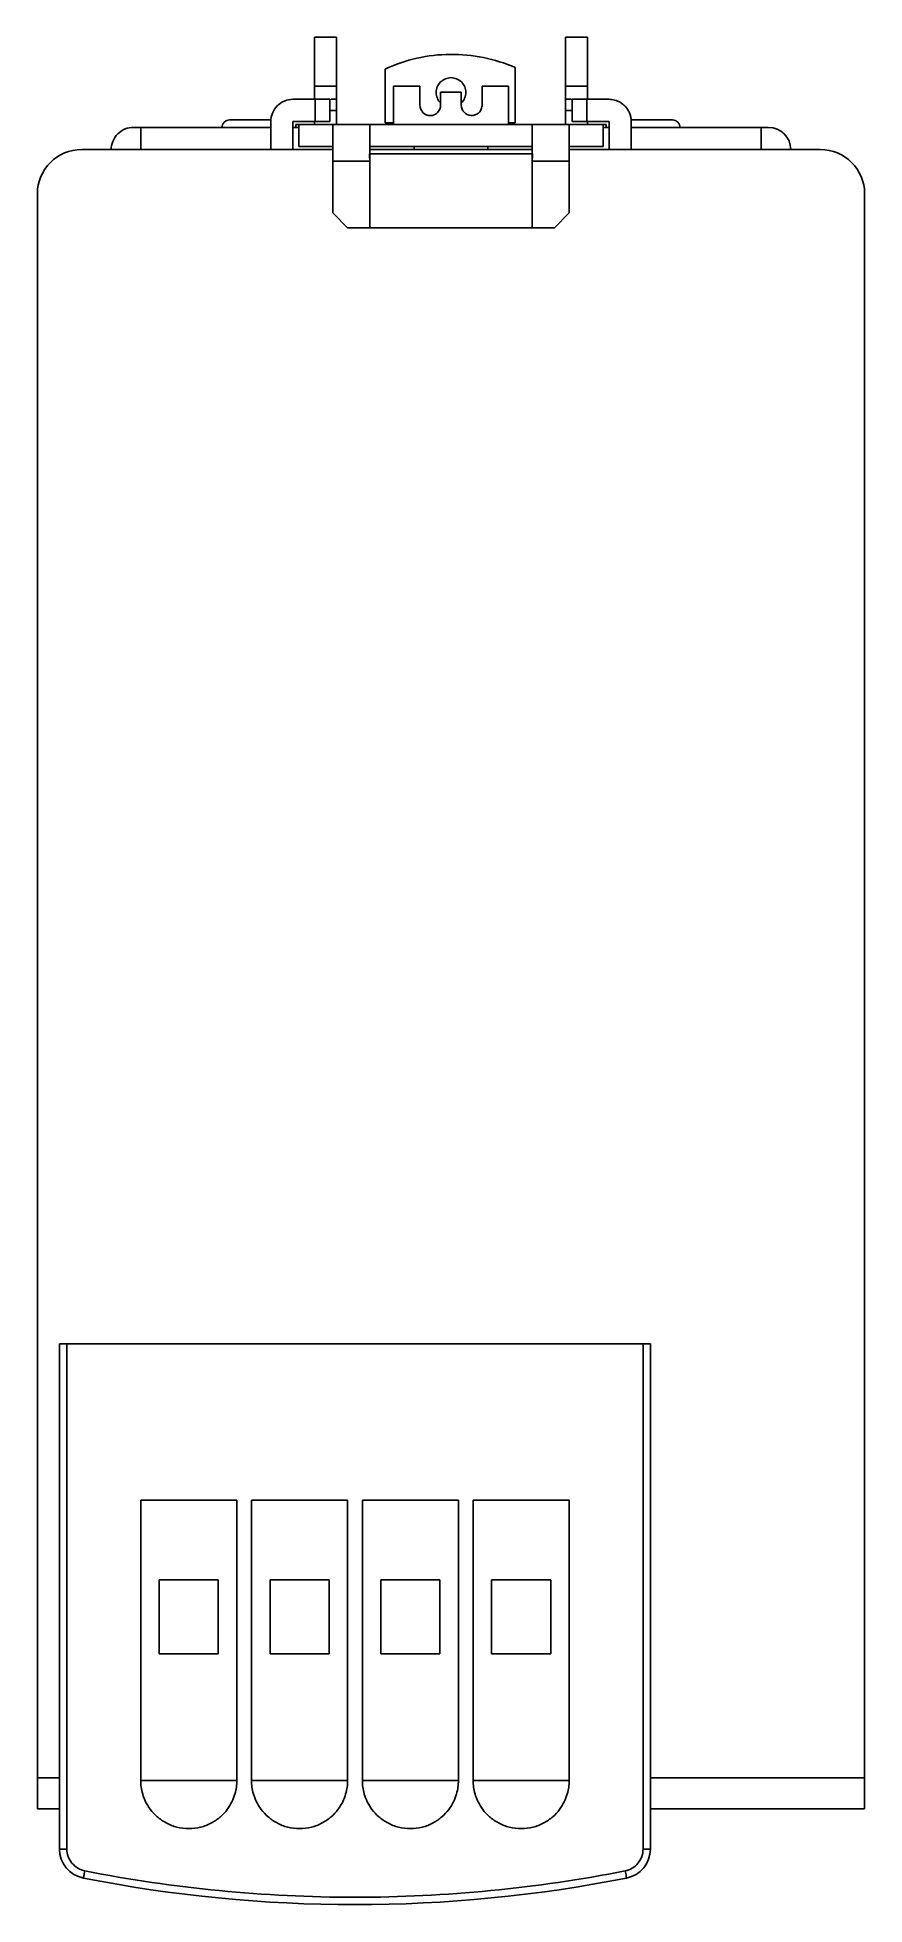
# Model space of a CAD drawing. Header units: millimetres. Extents: x 4 to 60, y 5 to 131.
import ezdxf

# ---------------------------------------------------------------- set-up
doc = ezdxf.new("R2010")
doc.units = ezdxf.units.MM

msp = doc.modelspace()

# ---------------------------------------------------------------- linework, layer by layer
at = {"color": 7, "linetype": 'Continuous', "lineweight": 25}
for p, q in [((22.95, 131.31), (22.95, 128.01)), ((22.95, 131.31), (24.45, 131.31)), ((24.45, 131.31), (24.45, 128.01)), ((39.95, 128.01), (39.95, 131.31)), ((41.45, 131.31), (39.95, 131.31)), ((41.45, 128.01), (41.45, 131.31)), ((27.75, 125.51), (27.75, 129.16)), ((36.55, 129.26), (36.55, 125.51)), ((22.95, 128.01), (24.45, 128.01)), ((22.95, 128.01), (22.95, 127.11)), ((24.45, 128.01), (24.45, 127.11)), ((30.1, 128.01), (28.3, 128.01)), ((28.3, 128.01), (28.3, 125.41)), ((30.1, 126.71), (30.1, 128.01)), ((34.3, 128.01), (34.3, 126.63)), ((36.1, 128.01), (34.3, 128.01)), ((36.1, 125.41), (36.1, 128.01)), ((39.95, 128.01), (41.45, 128.01)), ((39.95, 127.11), (39.95, 128.01)), ((41.45, 127.11), (41.45, 128.01)), ((23, 127.11), (21.5, 127.11)), ((23, 127.11), (23, 125.61)), ((24, 127.11), (24, 125.61)), ((24.45, 127.11), (24.07, 127.11)), ((24.45, 127.11), (24.45, 126.36)), ((31.5, 127.59), (31.5, 126.71)), ((32.9, 127.59), (31.5, 127.59)), ((32.9, 126.71), (32.9, 127.59)), ((39.95, 127.11), (40.33, 127.11)), ((39.95, 126.36), (39.95, 127.11)), ((40.4, 127.11), (40.4, 125.61)), ((41.4, 127.11), (41.4, 125.61)), ((42.9, 127.11), (41.4, 127.11)), ((20, 123.71), (20, 125.61)), ((23, 125.61), (21.5, 125.61)), ((21.5, 123.71), (21.5, 125.61)), ((21.7, 125.21), (21.7, 125.41)), ((21.7, 125.41), (21.9, 125.41)), ((21.9, 123.91), (21.9, 125.41)), ((21.9, 125.41), (24.2, 125.41)), ((22.95, 125.61), (22.95, 125.41)), ((24, 126.36), (24.45, 126.36)), ((26.7, 125.41), (24.2, 125.41)), ((24.2, 125.41), (24.2, 122.91)), ((24.45, 126.36), (24.45, 125.41)), ((26.7, 123.41), (26.7, 125.41)), ((26.7, 125.41), (37.7, 125.41)), ((28.3, 125.51), (27.75, 125.51)), ((36.55, 125.51), (36.1, 125.51)), ((37.7, 125.41), (37.7, 123.41)), ((40.2, 125.41), (37.7, 125.41)), ((39.95, 126.36), (40.4, 126.36)), ((39.95, 125.41), (39.95, 126.36)), ((40.2, 122.91), (40.2, 125.41)), ((40.2, 125.41), (42.5, 125.41)), ((42.9, 125.61), (41.4, 125.61)), ((41.45, 125.41), (41.45, 125.61)), ((42.5, 123.91), (42.5, 125.41)), ((42.5, 125.41), (42.7, 125.41)), ((42.7, 125.21), (42.7, 125.41)), ((42.9, 125.61), (42.9, 123.71)), ((44.4, 123.71), (44.4, 125.61)), ((11.2, 125.21), (20, 125.21)), ((11.2, 123.71), (11.2, 125.21)), ((21.5, 125.21), (21.9, 125.21)), ((42.5, 125.21), (42.9, 125.21)), ((44.4, 125.21), (53.2, 125.21)), ((7.2, 123.71), (24.2, 123.71)), ((24.2, 123.91), (21.9, 123.91)), ((24.2, 122.91), (24.2, 119.41)), ((24.2, 122.91), (26.7, 122.91)), ((26.7, 123.41), (26.68, 123.41)), ((37.7, 123.91), (26.7, 123.91)), ((26.7, 123.71), (37.7, 123.71)), ((26.7, 122.91), (26.7, 123.41)), ((37.7, 123.41), (26.7, 123.41)), ((26.7, 122.91), (26.7, 118.41)), ((29.7, 123.71), (29.7, 123.91)), ((34.7, 123.91), (34.7, 123.71)), ((37.7, 122.91), (37.7, 123.41)), ((37.7, 123.41), (37.73, 123.41)), ((37.7, 118.41), (37.7, 122.91)), ((37.7, 122.91), (40.2, 122.91)), ((42.5, 123.91), (40.2, 123.91)), ((40.2, 123.71), (57.2, 123.71)), ((40.2, 119.41), (40.2, 122.91)), ((4.2, 13.41), (4.2, 120.71)), ((60.2, 120.71), (60.2, 13.41)), ((24.2, 119.41), (25.2, 118.41)), ((39.2, 118.41), (40.2, 119.41)), ((26.7, 118.41), (25.2, 118.41)), ((26.7, 118.41), (37.7, 118.41)), ((39.2, 118.41), (37.7, 118.41)), ((5.7, 8.57), (5.7, 42.81)), ((5.7, 42.81), (6.2, 42.81)), ((6.2, 42.81), (6.2, 8.57)), ((6.2, 42.81), (45.2, 42.81)), ((45.2, 42.81), (45.2, 8.57)), ((45.2, 42.81), (45.7, 42.81)), ((45.7, 42.81), (45.7, 8.57)), ((17.7, 32.21), (11.2, 32.21)), ((11.2, 32.21), (11.2, 13.21)), ((17.7, 13.21), (17.7, 32.21)), ((25.2, 32.21), (18.7, 32.21)), ((18.7, 32.21), (18.7, 13.21)), ((25.2, 13.21), (25.2, 32.21)), ((32.7, 32.21), (26.2, 32.21)), ((26.2, 32.21), (26.2, 13.21)), ((32.7, 13.21), (32.7, 32.21)), ((40.2, 32.21), (33.7, 32.21)), ((33.7, 32.21), (33.7, 13.21)), ((40.2, 13.21), (40.2, 32.21)), ((12.45, 26.81), (16.45, 26.81)), ((12.45, 21.81), (12.45, 26.81)), ((16.45, 26.81), (16.45, 21.81)), ((19.95, 26.81), (23.95, 26.81)), ((19.95, 21.81), (19.95, 26.81)), ((23.95, 26.81), (23.95, 21.81)), ((27.45, 26.81), (31.45, 26.81)), ((27.45, 21.81), (27.45, 26.81)), ((31.45, 26.81), (31.45, 21.81)), ((34.95, 26.81), (38.95, 26.81)), ((34.95, 21.81), (34.95, 26.81)), ((38.95, 26.81), (38.95, 21.81)), ((16.45, 21.81), (12.45, 21.81)), ((23.95, 21.81), (19.95, 21.81)), ((31.45, 21.81), (27.45, 21.81)), ((38.95, 21.81), (34.95, 21.81)), ((4.2, 11.31), (4.2, 13.41)), ((11.2, 13.21), (14.45, 13.21)), ((14.45, 13.21), (17.7, 13.21)), ((18.7, 13.21), (21.95, 13.21)), ((21.95, 13.21), (25.2, 13.21)), ((26.2, 13.21), (29.45, 13.21)), ((29.45, 13.21), (32.7, 13.21)), ((33.7, 13.21), (36.95, 13.21)), ((36.95, 13.21), (40.2, 13.21)), ((60.2, 13.41), (60.2, 11.31)), ((4.2, 11.31), (5.7, 11.31)), ((45.7, 11.31), (60.2, 11.31)), ((6.2, 8.57), (5.7, 8.57)), ((45.7, 8.57), (45.2, 8.57))]:
    msp.add_line(p, q, dxfattribs=at)
at = {"color": 8, "linetype": 'Continuous', "lineweight": 25}
for p, q in [((5.7, 13.41), (4.2, 13.41)), ((45.7, 13.41), (60.2, 13.41))]:
    msp.add_line(p, q, dxfattribs=at)
at = {"color": 7, "linetype": 'Continuous', "lineweight": 25, "flags": 128}
for points in [[(7.31, 6.6), (7.32, 6.61), (7.32, 6.64), (7.33, 6.69), (7.34, 6.75), (7.36, 6.82), (7.37, 6.91), (7.39, 7), (7.41, 7.09)], [(44.09, 6.6), (44.09, 6.61), (44.08, 6.64), (44.07, 6.69), (44.06, 6.75), (44.05, 6.82), (44.03, 6.91), (44.01, 7), (43.99, 7.09)]]:
    msp.add_lwpolyline(points, dxfattribs=at)
at = {"color": 7, "linetype": 'Continuous', "lineweight": 25}
for centre, radius, start, end in [((30.8, 126.71), 0.7, 180, 0), ((33.6, 126.71), 0.7, 180, 353.8119), ((53.7, 123.71), 1.5, 0.0001, 90), ((7.2, 120.71), 3, 90, 180), ((57.2, 120.71), 3, 360, 90), ((7.7, 8.57), 2, 180, 258.8401), ((43.7, 8.57), 2, 281.1599, 0), ((25.7, 99.81), 95, 258.8401, 281.1599)]:
    msp.add_arc(centre, radius, start, end, dxfattribs=at)
for centre, start_param, end_param in [((25.52, 122.91), 4.712389, 4.913747), ((38.88, 122.91), 1.369438, 1.570796)]:
    msp.add_ellipse(centre, major_axis=(0, 2.5), ratio=0.471344, start_param=start_param, end_param=end_param, dxfattribs=at)
for points, knots in [([(27.75, 129.16), (29.12, 129.8), (30.63, 130.14), (33.65, 130.17), (35.17, 129.87), (36.55, 129.26)], [0, 0, 0, 0, 0.5, 0.5, 1, 1, 1, 1]), ([(32.2, 128.58), (32.07, 128.56), (31.81, 128.53), (31.48, 128.3), (31.25, 127.97), (31.17, 127.58), (31.26, 127.19), (31.39, 126.94), (31.5, 126.87), (31.5, 126.87)], [0, 0, 0, 0, 0.166061, 0.332121, 0.498181, 0.664242, 0.830302, 0.996362, 1, 1, 1, 1]), ([(32.9, 126.87), (32.9, 126.87), (33.01, 126.94), (33.14, 127.19), (33.23, 127.58), (33.15, 127.97), (32.93, 128.3), (32.59, 128.53), (32.33, 128.56), (32.2, 128.58)], [0, 0, 0, 0, 0.003638, 0.169698, 0.335759, 0.501819, 0.667879, 0.83394, 1, 1, 1, 1]), ([(20, 125.61), (20, 125.8), (20.04, 126), (20.19, 126.36), (20.3, 126.53), (20.58, 126.81), (20.75, 126.92), (21.11, 127.07), (21.3, 127.11), (21.5, 127.11)], [0, 0, 0, 0, 0.25, 0.25, 0.5, 0.5, 0.75, 0.75, 1, 1, 1, 1]), ([(24, 127.11), (24, 127.11), (24, 127.11), (23.98, 127.11), (23.96, 127.11), (23.92, 127.11), (23.84, 127.11), (23.71, 127.11), (23.56, 127.11), (23.39, 127.11), (23.2, 127.11), (23.07, 127.11), (23, 127.11)], [0, 0, 0, 0, 0.062865, 0.125117, 0.187367, 0.250227, 0.375195, 0.500152, 0.625118, 0.750076, 0.87504, 1, 1, 1, 1]), ([(41.4, 127.11), (41.37, 127.11), (41.3, 127.11), (41.21, 127.11), (41.11, 127.11), (40.99, 127.11), (40.84, 127.11), (40.69, 127.11), (40.56, 127.11), (40.47, 127.11), (40.41, 127.11), (40.4, 127.11), (40.4, 127.11)], [0, 0, 0, 0, 0.062865, 0.125117, 0.187367, 0.250227, 0.375195, 0.500152, 0.625118, 0.750076, 0.87504, 1, 1, 1, 1]), ([(44.4, 125.61), (44.4, 125.65), (44.4, 125.73), (44.38, 125.84), (44.36, 125.96), (44.33, 126.07), (44.27, 126.24), (44.16, 126.45), (43.97, 126.67), (43.74, 126.86), (43.51, 126.99), (43.29, 127.06), (43.1, 127.1), (42.97, 127.11), (42.9, 127.11)], [0, 0, 0, 0, 0.050276, 0.100122, 0.149848, 0.199769, 0.250192, 0.37489, 0.500052, 0.624749, 0.749911, 0.833414, 0.916292, 1, 1, 1, 1]), ([(16.7, 125.21), (16.7, 125.27), (16.71, 125.33), (16.76, 125.45), (16.8, 125.51), (16.9, 125.61), (16.96, 125.65), (17.08, 125.7), (17.14, 125.71), (17.2, 125.71)], [0, 0, 0, 0, 0.25, 0.25, 0.5, 0.5, 0.75, 0.75, 1, 1, 1, 1]), ([(20.02, 125.71), (19.99, 125.71), (19.91, 125.71), (19.68, 125.71), (19.4, 125.71), (19.07, 125.71), (18.7, 125.71), (18.33, 125.71), (18, 125.71), (17.72, 125.71), (17.45, 125.71), (17.24, 125.71), (17.21, 125.71), (17.2, 125.71)], [0, 0, 0, 0, 0.066928, 0.14861, 0.230419, 0.321894, 0.413502, 0.504978, 0.596586, 0.678267, 0.760076, 0.894069, 1, 1, 1, 1]), ([(24, 125.61), (24, 125.61), (24, 125.61), (23.98, 125.61), (23.96, 125.61), (23.92, 125.61), (23.84, 125.61), (23.71, 125.61), (23.56, 125.61), (23.39, 125.61), (23.2, 125.61), (23.07, 125.61), (23, 125.61)], [0, 0, 0, 0, 0.062728, 0.124935, 0.18723, 0.250219, 0.374833, 0.500144, 0.624757, 0.750068, 0.87486, 1, 1, 1, 1]), ([(41.4, 125.61), (41.37, 125.61), (41.3, 125.61), (41.21, 125.61), (41.11, 125.61), (40.99, 125.61), (40.84, 125.61), (40.69, 125.61), (40.56, 125.61), (40.47, 125.61), (40.41, 125.61), (40.4, 125.61), (40.4, 125.61)], [0, 0, 0, 0, 0.062728, 0.124935, 0.18723, 0.250219, 0.374833, 0.500144, 0.624757, 0.750068, 0.87486, 1, 1, 1, 1]), ([(47.2, 125.71), (47.19, 125.71), (47.16, 125.71), (46.96, 125.71), (46.69, 125.71), (46.4, 125.71), (46.07, 125.71), (45.7, 125.71), (45.33, 125.71), (45, 125.71), (44.72, 125.71), (44.5, 125.71), (44.42, 125.71), (44.38, 125.71)], [0, 0, 0, 0, 0.105931, 0.239924, 0.321605, 0.403414, 0.49489, 0.586498, 0.677973, 0.769582, 0.851262, 0.933071, 1, 1, 1, 1]), ([(47.7, 125.21), (47.7, 125.27), (47.69, 125.33), (47.64, 125.45), (47.6, 125.51), (47.51, 125.61), (47.45, 125.65), (47.32, 125.7), (47.26, 125.71), (47.2, 125.71)], [0, 0, 0, 0, 0.25, 0.25, 0.5, 0.5, 0.75, 0.75, 1, 1, 1, 1]), ([(10.7, 125.21), (10.52, 125.21), (10.33, 125.18), (9.96, 125.03), (9.79, 124.91), (9.49, 124.62), (9.38, 124.44), (9.23, 124.08), (9.2, 123.88), (9.2, 123.71)], [0, 0, 0, 0, 0.25, 0.25, 0.5, 0.5, 0.75, 0.75, 1, 1, 1, 1]), ([(11.2, 125.21), (11.14, 125.21), (11.08, 125.21), (10.96, 125.21), (10.9, 125.21), (10.8, 125.21), (10.76, 125.21), (10.71, 125.21), (10.7, 125.21), (10.7, 125.21)], [0, 0, 0, 0, 0.25, 0.25, 0.5, 0.5, 0.75, 0.75, 1, 1, 1, 1]), ([(53.2, 125.21), (53.2, 125.21), (53.2, 125.18), (53.2, 125.03), (53.2, 124.91), (53.2, 124.62), (53.2, 124.44), (53.2, 124.08), (53.2, 123.88), (53.2, 123.71)], [0, 0, 0, 0, 0.25, 0.25, 0.5, 0.5, 0.75, 0.75, 1, 1, 1, 1]), ([(53.7, 125.21), (53.7, 125.21), (53.69, 125.21), (53.64, 125.21), (53.6, 125.21), (53.51, 125.21), (53.45, 125.21), (53.32, 125.21), (53.26, 125.21), (53.2, 125.21)], [0, 0, 0, 0, 0.25, 0.25, 0.5, 0.5, 0.75, 0.75, 1, 1, 1, 1]), ([(11.2, 13.21), (11.2, 12.94), (11.23, 12.63), (11.43, 11.97), (11.59, 11.6), (11.98, 11.08), (12.14, 10.92), (12.49, 10.6), (12.7, 10.46), (13.15, 10.22), (13.39, 10.12), (13.91, 9.99), (14.18, 9.96), (14.72, 9.96), (14.99, 9.99), (15.51, 10.12), (15.76, 10.22), (16.21, 10.46), (16.41, 10.6), (16.77, 10.92), (16.92, 11.08), (17.31, 11.6), (17.47, 11.97), (17.67, 12.63), (17.7, 12.94), (17.7, 13.21)], [0, 0, 0, 0, 0.125, 0.125, 0.25, 0.25, 0.3125, 0.3125, 0.375, 0.375, 0.4375, 0.4375, 0.5, 0.5, 0.5625, 0.5625, 0.625, 0.625, 0.6875, 0.6875, 0.75, 0.75, 0.875, 0.875, 1, 1, 1, 1]), ([(18.7, 13.21), (18.7, 12.94), (18.73, 12.63), (18.93, 11.97), (19.09, 11.6), (19.48, 11.08), (19.64, 10.92), (19.99, 10.6), (20.2, 10.46), (20.65, 10.22), (20.89, 10.12), (21.41, 9.99), (21.68, 9.96), (22.22, 9.96), (22.49, 9.99), (23.01, 10.12), (23.26, 10.22), (23.71, 10.46), (23.91, 10.6), (24.27, 10.92), (24.42, 11.08), (24.81, 11.6), (24.97, 11.97), (25.17, 12.63), (25.2, 12.94), (25.2, 13.21)], [0, 0, 0, 0, 0.125, 0.125, 0.25, 0.25, 0.3125, 0.3125, 0.375, 0.375, 0.4375, 0.4375, 0.5, 0.5, 0.5625, 0.5625, 0.625, 0.625, 0.6875, 0.6875, 0.75, 0.75, 0.875, 0.875, 1, 1, 1, 1]), ([(26.2, 13.21), (26.2, 12.94), (26.23, 12.63), (26.43, 11.97), (26.59, 11.6), (26.98, 11.08), (27.14, 10.92), (27.49, 10.6), (27.7, 10.46), (28.15, 10.22), (28.39, 10.12), (28.91, 9.99), (29.18, 9.96), (29.72, 9.96), (29.99, 9.99), (30.51, 10.12), (30.76, 10.22), (31.21, 10.46), (31.41, 10.6), (31.77, 10.92), (31.92, 11.08), (32.31, 11.6), (32.47, 11.97), (32.67, 12.63), (32.7, 12.94), (32.7, 13.21)], [0, 0, 0, 0, 0.125, 0.125, 0.25, 0.25, 0.3125, 0.3125, 0.375, 0.375, 0.4375, 0.4375, 0.5, 0.5, 0.5625, 0.5625, 0.625, 0.625, 0.6875, 0.6875, 0.75, 0.75, 0.875, 0.875, 1, 1, 1, 1]), ([(33.7, 13.21), (33.7, 12.94), (33.73, 12.63), (33.93, 11.97), (34.09, 11.6), (34.48, 11.08), (34.64, 10.92), (34.99, 10.6), (35.2, 10.46), (35.65, 10.22), (35.89, 10.12), (36.41, 9.99), (36.68, 9.96), (37.22, 9.96), (37.49, 9.99), (38.01, 10.12), (38.26, 10.22), (38.71, 10.46), (38.91, 10.6), (39.27, 10.92), (39.42, 11.08), (39.81, 11.6), (39.97, 11.97), (40.17, 12.63), (40.2, 12.94), (40.2, 13.21)], [0, 0, 0, 0, 0.125, 0.125, 0.25, 0.25, 0.3125, 0.3125, 0.375, 0.375, 0.4375, 0.4375, 0.5, 0.5, 0.5625, 0.5625, 0.625, 0.625, 0.6875, 0.6875, 0.75, 0.75, 0.875, 0.875, 1, 1, 1, 1]), ([(6.2, 8.57), (6.2, 8.41), (6.23, 8.24), (6.34, 7.91), (6.43, 7.75), (6.66, 7.48), (6.8, 7.36), (7.1, 7.18), (7.26, 7.13), (7.41, 7.09)], [0, 0, 0, 0, 0.25, 0.25, 0.5, 0.5, 0.75, 0.75, 1, 1, 1, 1]), ([(43.99, 7.09), (44.15, 7.13), (44.31, 7.18), (44.61, 7.36), (44.75, 7.48), (44.97, 7.75), (45.06, 7.91), (45.18, 8.24), (45.2, 8.41), (45.2, 8.57)], [0, 0, 0, 0, 0.25, 0.25, 0.5, 0.5, 0.75, 0.75, 1, 1, 1, 1])]:
    msp.add_open_spline(points, degree=3, knots=knots, dxfattribs=at)
for points in [[(7.41, 7.09), (13.44, 5.91), (19.56, 5.31), (25.7, 5.31)], [(25.7, 5.31), (31.84, 5.31), (37.97, 5.91), (43.99, 7.09)]]:
    msp.add_open_spline(points, degree=3, dxfattribs=at)

doc.saveas('drawing.dxf')
